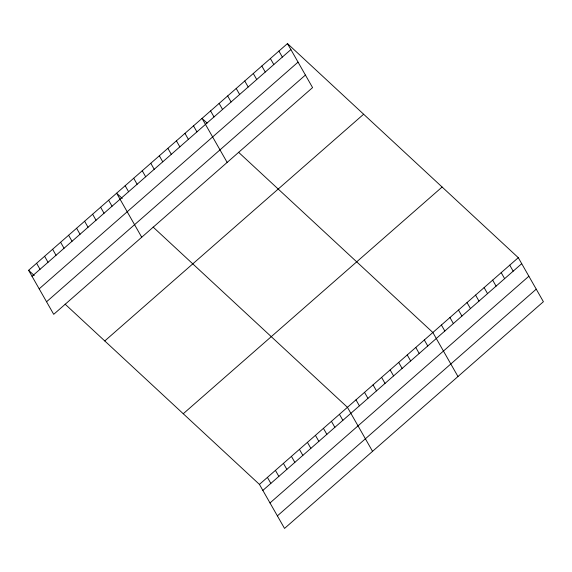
<?xml version="1.0" encoding="UTF-8"?>
<svg xmlns="http://www.w3.org/2000/svg" width="572" height="572" viewBox="0 0 572 572"><rect width="100%" height="100%" fill="white"/><g stroke="black" fill="none" stroke-linecap="round" stroke-linejoin="round"><path stroke-width="0.86" d="M287.466 43.579L312.577 87.602L53.711 314.321L28.6 270.291L287.466 43.579L518.289 257.679L543.4 301.709L284.534 528.421L259.423 484.398L65.115 304.161M32.025 276.305L290.898 49.585M39.182 288.846L298.048 62.133M46.554 301.773L305.419 75.061M104.769 340.948L363.635 114.228M183.247 413.742L442.12 187.03M259.423 484.398L518.289 257.679M262.848 490.404L521.714 263.692M270.005 502.952L528.871 276.233M277.377 515.88L536.243 289.16M207.078 123.066L202.038 118.397L227.155 162.419M238.553 152.259L432.861 332.496L457.972 376.519M122.279 198.463L116.616 193.207L141.727 237.237M153.124 227.077L347.433 407.314L372.551 451.337M28.6 270.291L34.263 275.547M509.745 265.165L513.17 271.171M501.201 272.644L504.633 278.65M492.664 280.123L496.088 286.136M484.119 287.609L487.544 293.615M475.575 295.088L479 301.101M467.031 302.574L470.463 308.58M458.487 310.053L461.919 316.059M449.949 317.531L453.374 323.545M441.405 325.018L444.83 331.024M278.921 51.058L282.353 57.064M270.384 58.544L273.809 64.55M424.317 339.975L427.749 345.988M261.84 66.023L265.265 72.029M415.78 347.461L419.204 353.467M253.296 73.502L256.721 79.515M407.235 354.94L410.66 360.953M244.752 80.988L248.184 86.994M398.691 362.426L402.116 368.432M236.215 88.467L239.639 94.473M390.147 369.905L393.579 375.911M227.67 95.946L231.095 101.959M381.61 377.384L385.035 383.397M219.126 103.432L222.551 109.438M373.066 384.87L376.49 390.876M210.582 110.911L214.014 116.924M364.521 392.349L367.946 398.362M355.977 399.835L359.409 405.841M193.5 125.876L196.925 131.882M184.956 133.355L188.381 139.368M339.432 414.321L342.864 420.327M176.412 140.841L179.837 146.847M331.431 421.328L334.863 427.334M167.868 148.32L171.3 154.326M323.43 428.335L326.862 434.348M159.331 155.806L162.755 161.812M315.429 435.342L318.861 441.355M150.786 163.285L154.211 169.291M307.429 442.349L310.853 448.362M142.242 170.763L145.667 176.777M299.428 449.356L302.853 455.369M133.698 178.25L137.13 184.255M291.427 456.37L294.852 462.376M125.161 185.728L128.586 191.734M283.426 463.377L286.851 469.383M275.425 470.384L278.85 476.39M267.424 477.391L270.849 483.397M108.616 200.221L112.04 206.227M100.615 207.228L104.04 213.234M92.614 214.235L96.039 220.241M84.606 221.242L88.038 227.248M76.605 228.249L80.037 234.255M68.604 235.256L72.036 241.262M60.603 242.263L64.035 248.269M52.603 249.27L56.035 255.276M44.602 256.277L48.027 262.291M36.601 263.284L40.026 269.298"/></g></svg>
